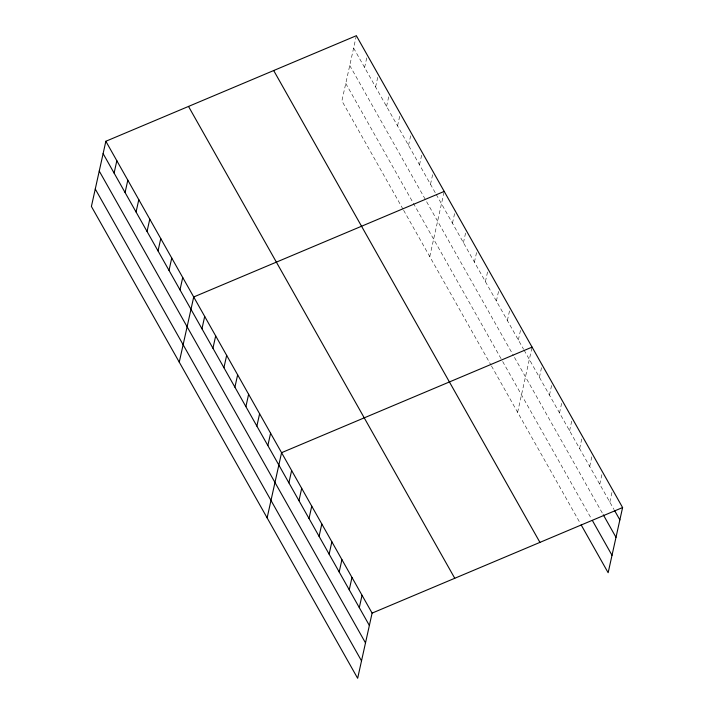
<?xml version="1.0" encoding="UTF-8"?>
<svg xmlns="http://www.w3.org/2000/svg" width="714" height="714" viewBox="0 0 714 714"><rect width="100%" height="100%" fill="white"/><g stroke="black" fill="none" stroke-linecap="round" stroke-linejoin="round"><path stroke-width="0.54" stroke-dasharray="3.57 2.68" d="M356.348 35.7L341.899 100.888L403.089 209.336M364.595 67.509L367.335 55.165M375.582 86.974L378.09 75.657M386.56 106.431L389.3 94.087M397.546 125.896L400.286 113.553M408.533 145.361L411.041 134.045M419.511 164.827L422.019 153.51M430.497 184.292L433.228 171.949M429.766 256.603L443.983 192.441M452.462 223.214L455.193 210.871M463.44 242.68L466.18 230.336M474.426 262.145L477.166 249.802M485.413 281.611L487.921 270.294M496.391 301.067L499.131 288.724M507.377 320.532L510.108 308.189M518.355 339.998L521.095 327.655M517.623 412.308L532.073 347.12M539.4 377.287L542.131 364.943M549.459 395.11L551.967 383.802M559.517 412.942L562.025 401.625M569.576 430.765L572.307 418.422M579.634 448.588L582.365 436.245M589.693 466.412L592.201 455.095M599.751 484.235L602.259 472.927M609.81 502.067L612.541 489.724M353.617 48.043L435.727 193.556M436.245 194.485L523.585 349.262M524.112 350.19L614.04 509.573M349.744 65.483L425.58 199.875M426.624 201.732L513.446 355.581M514.491 357.437L602.768 513.875M345.763 83.449L502.138 360.579M502.665 361.507L591.37 518.712M403.615 210.255L490.955 365.041M491.473 365.97L580.089 523.014"/><path stroke-width="1.07" d="M105.85 141.265L91.401 206.453L357.652 678.3L372.101 613.112L105.85 141.265L356.348 35.7L622.599 507.547L608.149 572.735L581.151 524.888M114.097 173.074L116.837 160.73M125.084 192.53L127.815 180.187M136.062 211.996L138.802 199.652M147.048 231.461L149.779 219.118M158.026 250.926L160.766 238.583M169.013 270.392L171.744 258.049M179.99 289.848L182.73 277.505M179.259 362.159L193.717 296.97L444.215 191.406M201.964 328.779L204.695 316.436M212.942 348.245L215.682 335.901M223.928 367.71L226.659 355.367M234.906 387.166L237.646 374.823M245.893 406.632L248.624 394.289M256.87 426.097L259.61 413.754M267.857 445.563L270.597 433.219M267.125 517.873L281.575 452.685L532.073 347.12M288.902 482.851L291.633 470.508M298.961 500.675L301.692 488.331M309.019 518.498L311.75 506.155M319.078 536.321L321.809 523.987M329.127 554.153L331.867 541.81M339.186 571.976L341.926 559.633M349.244 589.8L351.984 577.456M359.303 607.623L362.043 595.28M372.101 613.112L622.599 507.547M614.576 510.51L619.868 519.89M603.294 514.812L616.004 537.33M592.433 520.586L612.014 555.296M273.685 70.534L539.936 542.381M188.514 106.431L454.764 578.278M103.111 153.608L369.361 625.455M99.246 171.048L365.497 642.895M95.265 189.014L361.516 660.861"/></g></svg>
